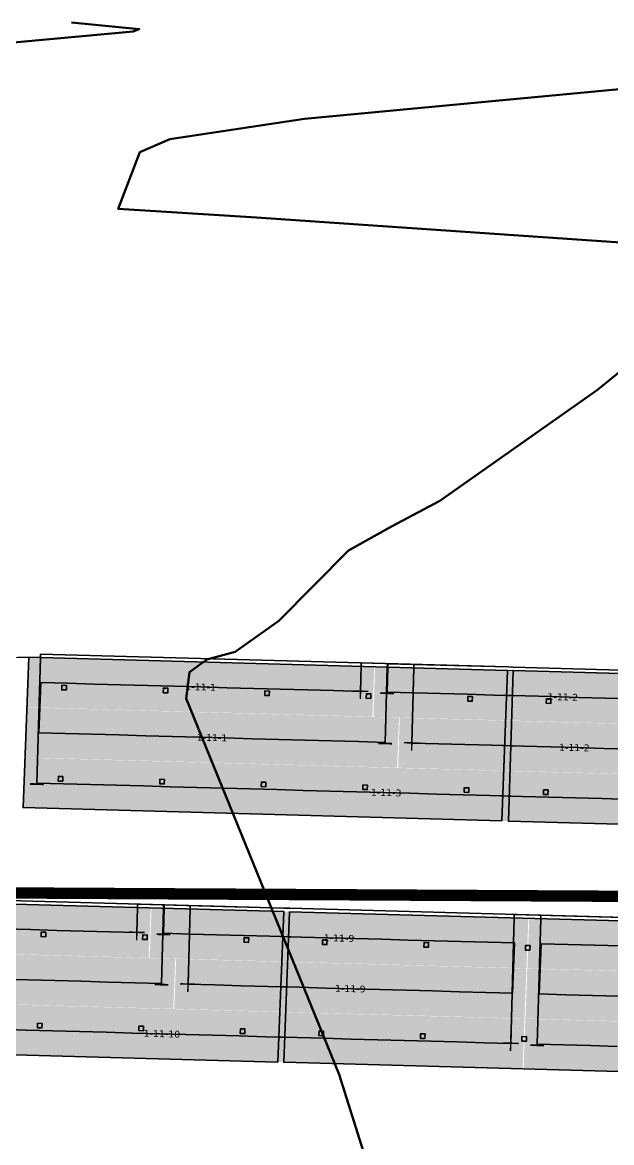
# Model space of a CAD drawing. Header units: metres. Extents: x 1477905 to 1478744, y 4202276 to 4202610.
# Drawn here: x 1478261.67 to 1478287.58, y 4202431.51 to 4202480.76 of the extents above; entities that cross this region are included whole.
import ezdxf

# ---------------------------------------------------------------- set-up
doc = ezdxf.new("R2010")
doc.units = ezdxf.units.M
doc.layers.add('Nouveau Terrain - CN - Courbes', color=22, linetype='Continuous', lineweight=0)
for name, color, linetype in [('PVcase AC Cables (Inverter - Transformer)', 181, 'Continuous'), ('PVcase DC Extensions', 170, 'Continuous'), ('PVcase Device Coloring', 7, 'Continuous'), ('PVcase Polarity Symbols', 7, 'Continuous'), ('PVcase Poles', 7, 'Continuous'), ('PVcase PV Area', 30, 'Continuous'), ('PVcase PV Modules (full frames)', 142, 'Continuous'), ('PVcase PV Modules (optimised)', 142, 'Continuous'), ('PVcase String Cables', 150, 'Continuous'), ('PVcase Stringing Numbers', 7, 'Continuous'), ('PVcase Strings', 92, 'Continuous'), ('PVcase Trenches', 7, 'Continuous')]:
    doc.layers.add(name, color=color, linetype=linetype)
doc.styles.get("Standard").update_dxf_attribs({"font": 'verdana.ttf'})
doc.styles.add('UBS-Style de texte', font='verdana.ttf')

# ---------------------------------------------------------------- blocks, each defined once
blk = doc.blocks.new('3P18@15DEG F FX ID1 PVBlock')
at = {"layer": 'PVcase PV Modules (optimised)', "color": 0}
blk.add_polyline3d([(0, 0, 1.773945735132677), (21.06698842950539, -0.5810537936249766, 1.773945735132684), (20.88445742833417, -7.198992669318528, 7.019385073192552e-15), (-0.1825310011712116, -6.617938875693552, 0)], close=True, dxfattribs=at)

msp = doc.modelspace()

# ---------------------------------------------------------------- hatches: boundary and pattern name
at = {"layer": 'PVcase Device Coloring', "true_color": 0x139700, "transparency": 33554582}
for points in [[(1478261.958176527, 4202452.848660701), (1478261.872378945, 4202450.649811289), (1478277.06276772, 4202450.230841437), (1478277.148565302, 4202452.429690849)], [(1478277.17907393, 4202452.428849381), (1478277.109263906, 4202450.229559015), (1478293.698834494, 4202449.771997987), (1478293.768644518, 4202451.971288354)], [(1478261.87200231, 4202450.640158746), (1478261.786204727, 4202448.441309335), (1478278.148081078, 4202447.990028395), (1478278.233878661, 4202450.188877807)], [(1478278.264387289, 4202450.18803634), (1478278.194577265, 4202447.988745973), (1478293.628718017, 4202447.56305314), (1478293.698528041, 4202449.762343507)], [(1478261.777387005, 4202448.431889607), (1478261.707576981, 4202446.23259924), (1478293.55860154, 4202445.354108294), (1478293.628411564, 4202447.55339866)], [(1478252.128298405, 4202442.244090012), (1478252.038119821, 4202440.045361434), (1478267.223263543, 4202439.626536246), (1478267.313442127, 4202441.825264825)], [(1478267.349518255, 4202441.8242698), (1478267.264598125, 4202439.625396188), (1478283.838937155, 4202439.168255264), (1478283.923857285, 4202441.367128875)], [(1478283.960290913, 4202441.36612399), (1478283.880071569, 4202439.167120724), (1478299.286260606, 4202438.742198832), (1478299.366479951, 4202440.941202099)], [(1478252.037723953, 4202440.035709422), (1478251.947545369, 4202437.836980844), (1478268.303772167, 4202437.385855726), (1478268.393950751, 4202439.584584304)], [(1478268.430026879, 4202439.583589279), (1478268.345106749, 4202437.384715668), (1478283.753644241, 4202436.959729002), (1478283.838564371, 4202439.158602613)], [(1478283.874998, 4202439.157597728), (1478283.794778655, 4202436.958594462), (1478300.377597714, 4202436.501219649), (1478300.457817058, 4202438.700222915)], [(1478251.944289364, 4202437.827407716), (1478251.859369233, 4202435.628534105), (1478283.668351327, 4202434.75120274), (1478283.753271458, 4202436.950076351)], [(1478283.789705086, 4202436.949071466), (1478283.709485742, 4202434.7500682), (1478315.531838013, 4202433.872368069), (1478315.612057358, 4202436.071371336)]]:
    msp.add_hatch(color=84, dxfattribs=at).paths.add_polyline_path(points, flags=0)

# ---------------------------------------------------------------- linework, layer by layer
at = {"layer": 'Nouveau Terrain - CN - Courbes', "linetype": 'Continuous', "lineweight": 35}
for points in [[(1478251.466110792, 4202471.849413483, 77), (1478241.926606547, 4202472.324399008, 77), (1478240.088055252, 4202477.129870023, 77), (1478240.023210407, 4202477.58392047, 77), (1478241.883834552, 4202478.060120884, 77), (1478255.204028588, 4202479.322125762, 77), (1478266.540082046, 4202480.35422727, 77), (1478266.81070497, 4202480.470271016, 77), (1478263.827227485, 4202480.760781024, 77)], [(1478293.105674015, 4202470.735650606, 76), (1478271.963730118, 4202472.184853485, 76), (1478265.886577845, 4202472.562251501, 76), (1478266.829105686, 4202475.052682426, 76), (1478268.158886635, 4202475.62171005, 76), (1478274.069013845, 4202476.51478443, 76), (1478303.193907211, 4202479.260981855, 76), (1478303.164367832, 4202479.263858192, 76)], [(1478274.491827149, 4202368.884375897, 76), (1478275.174099239, 4202379.075493807, 76), (1478276.688279555, 4202386.659329978, 76), (1478276.832508674, 4202389.248323165, 76), (1478276.459085362, 4202394.157948919, 76), (1478275.122142897, 4202403.409268691, 76), (1478275.052039215, 4202406.263557786, 76), (1478276.401680697, 4202412.448980823, 76), (1478277.765750037, 4202417.86942627, 76), (1478278.28003969, 4202422.873244626, 76), (1478277.634686874, 4202428.01740756, 76), (1478275.605451529, 4202434.502783332, 76), (1478269.576517055, 4202449.296965529, 76), (1478268.865108078, 4202451.034245629, 76), (1478269.018018451, 4202452.190284532, 76), (1478269.787463394, 4202452.745082115, 76), (1478271.023649116, 4202453.089732643, 76), (1478272.949766463, 4202454.442999778, 76), (1478276.007202889, 4202457.539804964, 76), (1478277.906136663, 4202458.589296035, 76), (1478280.02114222, 4202459.728481387, 76), (1478286.967971817, 4202464.60246154, 76), (1478290.660439321, 4202467.606276185, 76), (1478293.105711075, 4202470.735649579, 76)]]:
    msp.add_polyline3d(points, dxfattribs=at)
at = {"layer": 'PVcase AC Cables (Inverter - Transformer)'}
for points in [[(1478259.07753113, 4202442.594441453, 75.88437491271706), (1478261.995184638, 4202442.578373972, 75.73377009064721), (1478264.912838147, 4202442.562306492, 75.58316338137922), (1478267.830491655, 4202442.54623901, 75.43259155452601), (1478270.748145164, 4202442.530171529, 75.28201988477159), (1478273.665798672, 4202442.514104049, 75.2), (1478276.583452181, 4202442.498036567, 75.16959912859461), (1478279.501105689, 4202442.481969086, 75.07452629390141), (1478282.418759198, 4202442.465901606, 74.97945345920822), (1478285.336412706, 4202442.449834125, 74.88438062450744), (1478288.254066215, 4202442.433766644, 74.78930778980542)], [(1478259.106021497, 4202442.594284557, 75.88290398749791), (1478262.021084972, 4202442.578231339, 75.7324333912979), (1478264.936148447, 4202442.562178122, 75.58196001167852), (1478267.851211922, 4202442.546124904, 75.43152229682418), (1478270.766275397, 4202442.530071686, 75.28108437337364), (1478273.681338873, 4202442.514018469, 75.2), (1478276.596402348, 4202442.497965251, 75.16917714255139), (1478279.511465823, 4202442.481912034, 75.0741887050623), (1478282.426529298, 4202442.465858816, 74.97920026758078), (1478285.341592773, 4202442.449805598, 74.88421183008283), (1478288.256656248, 4202442.43375238, 74.78922339260131)], [(1478259.106021497, 4202442.594284557, 75.88290398749791), (1478262.021084972, 4202442.578231339, 75.7324333912979), (1478264.936148447, 4202442.562178122, 75.58196001167852), (1478267.851211922, 4202442.546124904, 75.43152229682418), (1478270.766275397, 4202442.530071686, 75.28108437337364), (1478273.681338873, 4202442.514018469, 75.2), (1478276.596402348, 4202442.497965251, 75.16917714255139), (1478279.511465823, 4202442.481912034, 75.0741887050623), (1478282.426529298, 4202442.465858816, 74.97920026758078), (1478285.341592773, 4202442.449805598, 74.88421183008283), (1478288.256656248, 4202442.43375238, 74.78922339260131)], [(1478259.106021497, 4202442.594284557, 75.88290398749791), (1478262.021084972, 4202442.578231339, 75.7324333912979), (1478264.936148447, 4202442.562178122, 75.58196001167852), (1478267.851211922, 4202442.546124904, 75.43152229682418), (1478270.766275397, 4202442.530071686, 75.28108437337364), (1478273.681338873, 4202442.514018469, 75.2), (1478276.596402348, 4202442.497965251, 75.16917714255139), (1478279.511465823, 4202442.481912034, 75.0741887050623), (1478282.426529298, 4202442.465858816, 74.97920026758078), (1478285.341592773, 4202442.449805598, 74.88421183008283), (1478288.256656248, 4202442.43375238, 74.78922339260131)], [(1478260.014242098, 4202442.589282997, 75.83601359173981), (1478262.846740064, 4202442.573684467, 75.6898218700612), (1478265.67923803, 4202442.558085937, 75.54360578309102), (1478268.511735996, 4202442.542487406, 75.3974363249706), (1478271.344233962, 4202442.526888875, 75.25126198695428), (1478274.176731928, 4202442.511290345, 75.2), (1478277.009229894, 4202442.495691815, 75.15572500200848), (1478279.84172786, 4202442.480093285, 75.06342699262267), (1478282.674225826, 4202442.464494754, 74.97112898324443), (1478285.506723792, 4202442.448896224, 74.87883097386744), (1478288.339221757, 4202442.433297694, 74.78653296449804)]]:
    msp.add_polyline3d(points, dxfattribs=at)
at = {"layer": 'PVcase DC Extensions'}
for points in [[(1478282.396835461, 4202451.18432911, 78.07540170175895), (1478282.963104392, 4202451.168710708, 78.05122395043715), (1478283.221003364, 4202451.161597533, 78.05790512191817), (1478283.787719602, 4202451.145966793, 78.04910822211868)], [(1478283.717603125, 4202448.937021947, 77.45700152279109), (1478283.150886887, 4202448.952652686, 77.46579842246584), (1478282.876930174, 4202448.960208753, 77.45958459902938), (1478282.310661244, 4202448.975827156, 77.48376235022549)], [(1478282.224487026, 4202446.767325201, 76.89212299869203), (1478282.790755956, 4202446.751706799, 76.86794524762134), (1478283.08077041, 4202446.743707839, 76.87369172301351), (1478283.647486648, 4202446.7280771, 76.86489482321764)], [(1478272.55769481, 4202440.580013894, 78.63367207985085), (1478273.123768214, 4202440.564400881, 78.60527957897575), (1478273.376302343, 4202440.557435676, 78.59223555249936), (1478273.942606659, 4202440.541816298, 78.56890195548043)], [(1478273.857313745, 4202438.333290036, 77.97722563352873), (1478273.29100943, 4202438.348909416, 78.0005592311677), (1478273.033193763, 4202438.356020293, 78.0138445141871), (1478272.467120358, 4202438.371633303, 78.04223701427776)], [(1478272.376545906, 4202436.163252712, 77.45080194849514), (1478272.942619311, 4202436.1476397, 77.42240944790237), (1478273.205716516, 4202436.140383151, 77.40888290834744), (1478273.772020832, 4202436.124763774, 77.38554931136886)]]:
    msp.add_polyline3d(points, dxfattribs=at)
at = {"layer": 'PVcase Poles'}
for points in [[(1478263.402860614, 4202451.412283628, 75.27091370404378), (1478263.408374767, 4202451.6122076, 75.27091370404378), (1478263.408374767, 4202451.6122076, 78.86033568838589), (1478263.402860614, 4202451.412283628, 78.80669706192799), (1478263.402860614, 4202451.412283628, 75.27091370404378), (1478263.602784585, 4202451.406769476, 75.27091370404378), (1478263.602784585, 4202451.406769476, 78.79816099045996), (1478263.402860614, 4202451.412283628, 78.80669706192799), (1478263.602784585, 4202451.406769476, 78.79816099045996), (1478263.608298738, 4202451.606693448, 78.85179961691786), (1478263.608298738, 4202451.606693448, 75.27091370404378), (1478263.602784585, 4202451.406769476, 75.27091370404378), (1478263.608298738, 4202451.606693448, 75.27091370404378), (1478263.408374767, 4202451.6122076, 75.27091370404378), (1478263.608298738, 4202451.606693448, 75.27091370404378), (1478263.608298738, 4202451.606693448, 78.85179961691786), (1478263.408374767, 4202451.6122076, 78.86033568838589)], [(1478267.866098447, 4202451.289181967, 75.05932768073717), (1478267.871612599, 4202451.489105939, 75.05932768073717), (1478267.871612599, 4202451.489105939, 78.66977066088786), (1478267.866098447, 4202451.289181967, 78.61613203442997), (1478267.866098447, 4202451.289181967, 75.05932768073717), (1478268.066022418, 4202451.283667815, 75.05932768073717), (1478268.066022418, 4202451.283667815, 78.60759596296194), (1478267.866098447, 4202451.289181967, 78.61613203442997), (1478268.066022418, 4202451.283667815, 78.60759596296194), (1478268.07153657, 4202451.483591787, 78.66123458941983), (1478268.07153657, 4202451.483591787, 75.05932768073717), (1478268.066022418, 4202451.283667815, 75.05932768073717), (1478268.07153657, 4202451.483591787, 75.05932768073717), (1478267.871612599, 4202451.489105939, 75.05932768073717), (1478268.07153657, 4202451.483591787, 75.05932768073717), (1478268.07153657, 4202451.483591787, 78.66123458941983), (1478267.871612599, 4202451.489105939, 78.66977066088786)], [(1478272.32933628, 4202451.166080305, 74.85342212051793), (1478272.334850432, 4202451.366004277, 74.85342212051793), (1478272.334850432, 4202451.366004277, 78.47920563313085), (1478272.32933628, 4202451.166080305, 78.42556700667295), (1478272.32933628, 4202451.166080305, 74.85342212051793), (1478272.529260251, 4202451.160566153, 74.85342212051793), (1478272.529260251, 4202451.160566153, 78.41703093520493), (1478272.32933628, 4202451.166080305, 78.42556700667295), (1478272.529260251, 4202451.160566153, 78.41703093520493), (1478272.534774403, 4202451.360490125, 78.47066956166283), (1478272.534774403, 4202451.360490125, 74.85342212051793), (1478272.529260251, 4202451.160566153, 74.85342212051793), (1478272.534774403, 4202451.360490125, 74.85342212051793), (1478272.334850432, 4202451.366004277, 74.85342212051793), (1478272.534774403, 4202451.360490125, 74.85342212051793), (1478272.534774403, 4202451.360490125, 78.47066956166283), (1478272.334850432, 4202451.366004277, 78.47920563313085)], [(1478276.792574113, 4202451.042978644, 74.73991137879676), (1478276.798088265, 4202451.242902616, 74.73991137879676), (1478276.798088265, 4202451.242902616, 78.28864060562461), (1478276.792574113, 4202451.042978644, 78.23500197916671), (1478276.792574113, 4202451.042978644, 74.73991137879676), (1478276.992498083, 4202451.037464492, 74.73991137879676), (1478276.992498083, 4202451.037464492, 78.2264659076987), (1478276.792574113, 4202451.042978644, 78.23500197916671), (1478276.992498083, 4202451.037464492, 78.2264659076987), (1478276.998012236, 4202451.237388464, 78.28010453415659), (1478276.998012236, 4202451.237388464, 74.73991137879676), (1478276.992498083, 4202451.037464492, 74.73991137879676), (1478276.998012236, 4202451.237388464, 74.73991137879676), (1478276.798088265, 4202451.242902616, 74.73991137879676), (1478276.998012236, 4202451.237388464, 74.73991137879676), (1478276.998012236, 4202451.237388464, 78.28010453415659), (1478276.798088265, 4202451.242902616, 78.28864060562461)], [(1478281.255811945, 4202450.919876982, 74.6734956841577), (1478281.261326097, 4202451.119800954, 74.6734956841577), (1478281.261326097, 4202451.119800954, 78.0980755778758), (1478281.255811945, 4202450.919876982, 78.04443695141791), (1478281.255811945, 4202450.919876982, 74.6734956841577), (1478281.455735916, 4202450.91436283, 74.6734956841577), (1478281.455735916, 4202450.91436283, 78.03590087994989), (1478281.255811945, 4202450.919876982, 78.04443695141791), (1478281.455735916, 4202450.91436283, 78.03590087994989), (1478281.461250068, 4202451.114286802, 78.08953950640779), (1478281.461250068, 4202451.114286802, 74.6734956841577), (1478281.455735916, 4202450.91436283, 74.6734956841577), (1478281.461250068, 4202451.114286802, 74.6734956841577), (1478281.261326097, 4202451.119800954, 74.6734956841577), (1478281.461250068, 4202451.114286802, 74.6734956841577), (1478281.461250068, 4202451.114286802, 78.08953950640779), (1478281.261326097, 4202451.119800954, 78.0980755778758)], [(1478284.711271209, 4202450.82457111, 74.69459252244862), (1478284.716785361, 4202451.024495082, 74.69459252244862), (1478284.716785361, 4202451.024495082, 78.00897028575393), (1478284.711271209, 4202450.82457111, 77.9553739961001), (1478284.711271209, 4202450.82457111, 74.69459252244862), (1478284.91119518, 4202450.819056958, 74.69459252244862), (1478284.91119518, 4202450.819056958, 77.95227065965952), (1478284.711271209, 4202450.82457111, 77.9553739961001), (1478284.91119518, 4202450.819056958, 77.95227065965952), (1478284.916709332, 4202451.01898093, 78.00586694931334), (1478284.916709332, 4202451.01898093, 74.69459252244862), (1478284.91119518, 4202450.819056958, 74.69459252244862), (1478284.916709332, 4202451.01898093, 74.69459252244862), (1478284.716785361, 4202451.024495082, 74.69459252244862), (1478284.916709332, 4202451.01898093, 74.69459252244862), (1478284.916709332, 4202451.01898093, 78.00586694931334), (1478284.716785361, 4202451.024495082, 78.00897028575393)], [(1478263.246462968, 4202447.404071925, 75.3599876214343), (1478263.25197712, 4202447.603995897, 75.3599876214343), (1478263.25197712, 4202447.603995897, 77.78656902604213), (1478263.246462968, 4202447.404071925, 77.73293039958423), (1478263.246462968, 4202447.404071925, 75.3599876214343), (1478263.446386939, 4202447.398557773, 75.3599876214343), (1478263.446386939, 4202447.398557773, 77.7243943281162), (1478263.246462968, 4202447.404071925, 77.73293039958423), (1478263.446386939, 4202447.398557773, 77.7243943281162), (1478263.451901091, 4202447.598481745, 77.7780329545741), (1478263.451901091, 4202447.598481745, 75.3599876214343), (1478263.446386939, 4202447.398557773, 75.3599876214343), (1478263.451901091, 4202447.598481745, 75.3599876214343), (1478263.25197712, 4202447.603995897, 75.3599876214343), (1478263.451901091, 4202447.598481745, 75.3599876214343), (1478263.451901091, 4202447.598481745, 77.7780329545741), (1478263.25197712, 4202447.603995897, 77.78656902604213)], [(1478267.7097008, 4202447.280970264, 75.13170775490784), (1478267.715214953, 4202447.480894236, 75.13170775490784), (1478267.715214953, 4202447.480894236, 77.5960039985441), (1478267.7097008, 4202447.280970264, 77.54236537208621), (1478267.7097008, 4202447.280970264, 75.13170775490784), (1478267.909624771, 4202447.275456112, 75.13170775490784), (1478267.909624771, 4202447.275456112, 77.53382930061818), (1478267.7097008, 4202447.280970264, 77.54236537208621), (1478267.909624771, 4202447.275456112, 77.53382930061818), (1478267.915138924, 4202447.475380084, 77.58746792707608), (1478267.915138924, 4202447.475380084, 75.13170775490784), (1478267.909624771, 4202447.275456112, 75.13170775490784), (1478267.915138924, 4202447.475380084, 75.13170775490784), (1478267.715214953, 4202447.480894236, 75.13170775490784), (1478267.915138924, 4202447.475380084, 75.13170775490784), (1478267.915138924, 4202447.475380084, 77.58746792707608), (1478267.715214953, 4202447.480894236, 77.5960039985441)], [(1478272.172938633, 4202447.157868602, 74.91664395282245), (1478272.178452785, 4202447.357792574, 74.91664395282245), (1478272.178452785, 4202447.357792574, 77.4054389707953), (1478272.172938633, 4202447.157868602, 77.3518003443374), (1478272.172938633, 4202447.157868602, 74.91664395282245), (1478272.372862604, 4202447.15235445, 74.91664395282245), (1478272.372862604, 4202447.15235445, 77.34326427286939), (1478272.172938633, 4202447.157868602, 77.3518003443374), (1478272.372862604, 4202447.15235445, 77.34326427286939), (1478272.378376756, 4202447.352278422, 77.39690289932729), (1478272.378376756, 4202447.352278422, 74.91664395282245), (1478272.372862604, 4202447.15235445, 74.91664395282245), (1478272.378376756, 4202447.352278422, 74.91664395282245), (1478272.178452785, 4202447.357792574, 74.91664395282245), (1478272.378376756, 4202447.352278422, 74.91664395282245), (1478272.378376756, 4202447.352278422, 77.39690289932729), (1478272.178452785, 4202447.357792574, 77.4054389707953)], [(1478276.636176466, 4202447.034766942, 74.66834484451806), (1478276.641690618, 4202447.234690914, 74.66834484451806), (1478276.641690618, 4202447.234690914, 77.21487394353984), (1478276.636176466, 4202447.034766942, 77.16123531708195), (1478276.636176466, 4202447.034766942, 74.66834484451806), (1478276.836100437, 4202447.02925279, 74.66834484451806), (1478276.836100437, 4202447.02925279, 77.15269924561392), (1478276.636176466, 4202447.034766942, 77.16123531708195), (1478276.836100437, 4202447.02925279, 77.15269924561392), (1478276.841614589, 4202447.229176762, 77.20633787207183), (1478276.841614589, 4202447.229176762, 74.66834484451806), (1478276.836100437, 4202447.02925279, 74.66834484451806), (1478276.841614589, 4202447.229176762, 74.66834484451806), (1478276.641690618, 4202447.234690914, 74.66834484451806), (1478276.841614589, 4202447.229176762, 74.66834484451806), (1478276.841614589, 4202447.229176762, 77.20633787207183), (1478276.641690618, 4202447.234690914, 77.21487394353984)], [(1478281.099414299, 4202446.91166528, 74.57584768737397), (1478281.104928451, 4202447.111589252, 74.57584768737397), (1478281.104928451, 4202447.111589252, 77.02430891577461), (1478281.099414299, 4202446.91166528, 76.97067028931671), (1478281.099414299, 4202446.91166528, 74.57584768737397), (1478281.29933827, 4202446.906151128, 74.57584768737397), (1478281.29933827, 4202446.906151128, 76.9621342178487), (1478281.099414299, 4202446.91166528, 76.97067028931671), (1478281.29933827, 4202446.906151128, 76.9621342178487), (1478281.304852422, 4202447.1060751, 77.0157728443066), (1478281.304852422, 4202447.1060751, 74.57584768737397), (1478281.29933827, 4202446.906151128, 74.57584768737397), (1478281.304852422, 4202447.1060751, 74.57584768737397), (1478281.104928451, 4202447.111589252, 74.57584768737397), (1478281.304852422, 4202447.1060751, 74.57584768737397), (1478281.304852422, 4202447.1060751, 77.0157728443066), (1478281.104928451, 4202447.111589252, 77.02430891577461)], [(1478284.584016767, 4202446.815555602, 74.59514375401486), (1478284.58953092, 4202447.015479574, 74.59514375401486), (1478284.58953092, 4202447.015479574, 76.93435543335983), (1478284.584016767, 4202446.815555602, 76.880759143706), (1478284.584016767, 4202446.815555602, 74.59514375401486), (1478284.783940738, 4202446.81004145, 74.59514375401486), (1478284.783940738, 4202446.81004145, 76.87765580726541), (1478284.584016767, 4202446.815555602, 76.880759143706), (1478284.783940738, 4202446.81004145, 76.87765580726541), (1478284.78945489, 4202447.009965422, 76.93125209691924), (1478284.78945489, 4202447.009965422, 74.59514375401486), (1478284.783940738, 4202446.81004145, 74.59514375401486), (1478284.78945489, 4202447.009965422, 74.59514375401486), (1478284.58953092, 4202447.015479574, 74.59514375401486), (1478284.78945489, 4202447.009965422, 74.59514375401486), (1478284.78945489, 4202447.009965422, 76.93125209691924), (1478284.58953092, 4202447.015479574, 76.93435543335983)], [(1478262.493243844, 4202440.561681014, 75.54310410454684), (1478262.498757996, 4202440.761604986, 75.54310410454684), (1478262.498757996, 4202440.761604986, 79.11236031548893), (1478262.493243844, 4202440.561681014, 79.05870316188054), (1478262.493243844, 4202440.561681014, 75.54310410454684), (1478262.693167815, 4202440.556166862, 75.54310410454684), (1478262.693167815, 4202440.556166862, 79.04867559067935), (1478262.493243844, 4202440.561681014, 79.05870316188054), (1478262.693167815, 4202440.556166862, 79.04867559067935), (1478262.698681967, 4202440.756090834, 79.10233274428772), (1478262.698681967, 4202440.756090834, 75.54310410454684), (1478262.693167815, 4202440.556166862, 75.54310410454684), (1478262.698681967, 4202440.756090834, 75.54310410454684), (1478262.498757996, 4202440.761604986, 75.54310410454684), (1478262.698681967, 4202440.756090834, 75.54310410454684), (1478262.698681967, 4202440.756090834, 79.10233274428772), (1478262.498757996, 4202440.761604986, 79.11236031548893)], [(1478266.954940576, 4202440.438621859, 75.31490664870631), (1478266.960454728, 4202440.638545831, 75.31490664870631), (1478266.960454728, 4202440.638545831, 78.88857533687448), (1478266.954940576, 4202440.438621859, 78.8349181832661), (1478266.954940576, 4202440.438621859, 75.31490664870631), (1478267.154864546, 4202440.433107707, 75.31490664870631), (1478267.154864546, 4202440.433107707, 78.8248906120649), (1478266.954940576, 4202440.438621859, 78.8349181832661), (1478267.154864546, 4202440.433107707, 78.8248906120649), (1478267.160378699, 4202440.633031678, 78.87854776567329), (1478267.160378699, 4202440.633031678, 75.31490664870631), (1478267.154864546, 4202440.433107707, 75.31490664870631), (1478267.160378699, 4202440.633031678, 75.31490664870631), (1478266.960454728, 4202440.638545831, 75.31490664870631), (1478267.160378699, 4202440.633031678, 75.31490664870631), (1478267.160378699, 4202440.633031678, 78.87854776567329), (1478266.960454728, 4202440.638545831, 78.88857533687448)], [(1478271.416637308, 4202440.315562703, 75.08675263134074), (1478271.42215146, 4202440.515486674, 75.08675263134074), (1478271.42215146, 4202440.515486674, 78.66479035799904), (1478271.416637308, 4202440.315562703, 78.61113320439067), (1478271.416637308, 4202440.315562703, 75.08675263134074), (1478271.616561278, 4202440.31004855, 75.08675263134074), (1478271.616561278, 4202440.31004855, 78.60110563318946), (1478271.416637308, 4202440.315562703, 78.61113320439067), (1478271.616561278, 4202440.31004855, 78.60110563318946), (1478271.622075431, 4202440.509972522, 78.65476278679785), (1478271.622075431, 4202440.509972522, 75.08675263134074), (1478271.616561278, 4202440.31004855, 75.08675263134074), (1478271.622075431, 4202440.509972522, 75.08675263134074), (1478271.42215146, 4202440.515486674, 75.08675263134074), (1478271.622075431, 4202440.509972522, 75.08675263134074), (1478271.622075431, 4202440.509972522, 78.65476278679785), (1478271.42215146, 4202440.515486674, 78.66479035799904)], [(1478274.864063158, 4202440.220478401, 74.90823960197704), (1478274.86957731, 4202440.420402372, 74.90823960197704), (1478274.86957731, 4202440.420402372, 78.50490477159013), (1478274.864063158, 4202440.220478401, 78.45126949671946), (1478274.864063158, 4202440.220478401, 74.90823960197704), (1478275.063987129, 4202440.214964248, 74.90823960197704), (1478275.063987129, 4202440.214964248, 78.44303197265208), (1478274.864063158, 4202440.220478401, 78.45126949671946), (1478275.063987129, 4202440.214964248, 78.44303197265208), (1478275.069501281, 4202440.41488822, 78.49666724752275), (1478275.069501281, 4202440.41488822, 74.90823960197704), (1478275.063987129, 4202440.214964248, 74.90823960197704), (1478275.069501281, 4202440.41488822, 74.90823960197704), (1478274.86957731, 4202440.420402372, 74.90823960197704), (1478275.069501281, 4202440.41488822, 74.90823960197704), (1478275.069501281, 4202440.41488822, 78.49666724752275), (1478274.86957731, 4202440.420402372, 78.50490477159013)], [(1478279.327579891, 4202440.097369048, 74.68433584052879), (1478279.333094044, 4202440.297293019, 74.68433584052879), (1478279.333094044, 4202440.297293019, 78.32099322656556), (1478279.327579891, 4202440.097369048, 78.26735795169489), (1478279.327579891, 4202440.097369048, 74.68433584052879), (1478279.527503862, 4202440.091854895, 74.68433584052879), (1478279.527503862, 4202440.091854895, 78.25912042762751), (1478279.327579891, 4202440.097369048, 78.26735795169489), (1478279.527503862, 4202440.091854895, 78.25912042762751), (1478279.533018014, 4202440.291778867, 78.31275570249818), (1478279.533018014, 4202440.291778867, 74.68433584052879), (1478279.527503862, 4202440.091854895, 74.68433584052879), (1478279.533018014, 4202440.291778867, 74.68433584052879), (1478279.333094044, 4202440.297293019, 74.68433584052879), (1478279.533018014, 4202440.291778867, 74.68433584052879), (1478279.533018014, 4202440.291778867, 78.31275570249818), (1478279.333094044, 4202440.297293019, 78.32099322656556)], [(1478283.791096625, 4202439.974259693, 74.45804622868319), (1478283.796610777, 4202440.174183665, 74.45804622868319), (1478283.796610777, 4202440.174183665, 78.13708168103169), (1478283.791096625, 4202439.974259693, 78.08344640616102), (1478283.791096625, 4202439.974259693, 74.45804622868319), (1478283.991020596, 4202439.968745541, 74.45804622868319), (1478283.991020596, 4202439.968745541, 78.07520888209363), (1478283.791096625, 4202439.974259693, 78.08344640616102), (1478283.991020596, 4202439.968745541, 78.07520888209363), (1478283.996534748, 4202440.168669512, 78.12884415696429), (1478283.996534748, 4202440.168669512, 74.45804622868319), (1478283.991020596, 4202439.968745541, 74.45804622868319), (1478283.996534748, 4202440.168669512, 74.45804622868319), (1478283.796610777, 4202440.174183665, 74.45804622868319), (1478283.996534748, 4202440.168669512, 74.45804622868319), (1478283.996534748, 4202440.168669512, 78.12884415696429), (1478283.796610777, 4202440.174183665, 78.13708168103169)], [(1478262.32886021, 4202436.553689576, 75.63596215976241), (1478262.334374362, 4202436.753613547, 75.63596215976241), (1478262.334374362, 4202436.753613547, 78.03896441171405), (1478262.32886021, 4202436.553689576, 77.98530725810568), (1478262.32886021, 4202436.553689576, 75.63596215976241), (1478262.528784181, 4202436.548175423, 75.63596215976241), (1478262.528784181, 4202436.548175423, 77.97527968690447), (1478262.32886021, 4202436.553689576, 77.98530725810568), (1478262.528784181, 4202436.548175423, 77.97527968690447), (1478262.534298333, 4202436.748099395, 78.02893684051286), (1478262.534298333, 4202436.748099395, 75.63596215976241), (1478262.528784181, 4202436.548175423, 75.63596215976241), (1478262.534298333, 4202436.748099395, 75.63596215976241), (1478262.334374362, 4202436.753613547, 75.63596215976241), (1478262.534298333, 4202436.748099395, 75.63596215976241), (1478262.534298333, 4202436.748099395, 78.02893684051286), (1478262.334374362, 4202436.753613547, 78.03896441171405)], [(1478266.790556942, 4202436.43063042, 75.40769340600431), (1478266.796071094, 4202436.630554392, 75.40769340600431), (1478266.796071094, 4202436.630554392, 77.81517943309962), (1478266.790556942, 4202436.43063042, 77.76152227949123), (1478266.790556942, 4202436.43063042, 75.40769340600431), (1478266.990480912, 4202436.425116268, 75.40769340600431), (1478266.990480912, 4202436.425116268, 77.75149470829004), (1478266.790556942, 4202436.43063042, 77.76152227949123), (1478266.990480912, 4202436.425116268, 77.75149470829004), (1478266.995995065, 4202436.62504024, 77.80515186189841), (1478266.995995065, 4202436.62504024, 75.40769340600431), (1478266.990480912, 4202436.425116268, 75.40769340600431), (1478266.995995065, 4202436.62504024, 75.40769340600431), (1478266.796071094, 4202436.630554392, 75.40769340600431), (1478266.995995065, 4202436.62504024, 75.40769340600431), (1478266.995995065, 4202436.62504024, 77.80515186189841), (1478266.796071094, 4202436.630554392, 77.81517943309962)], [(1478271.252253674, 4202436.307571264, 75.17925123655479), (1478271.257767826, 4202436.507495236, 75.17925123655479), (1478271.257767826, 4202436.507495236, 77.59139445422417), (1478271.252253674, 4202436.307571264, 77.53773730061579), (1478271.252253674, 4202436.307571264, 75.17925123655479), (1478271.452177644, 4202436.302057112, 75.17925123655479), (1478271.452177644, 4202436.302057112, 77.5277097294146), (1478271.252253674, 4202436.307571264, 77.53773730061579), (1478271.452177644, 4202436.302057112, 77.5277097294146), (1478271.457691797, 4202436.501981083, 77.58136688302298), (1478271.457691797, 4202436.501981083, 75.17925123655479), (1478271.452177644, 4202436.302057112, 75.17925123655479), (1478271.457691797, 4202436.501981083, 75.17925123655479), (1478271.257767826, 4202436.507495236, 75.17925123655479), (1478271.457691797, 4202436.501981083, 75.17925123655479), (1478271.457691797, 4202436.501981083, 77.58136688302298), (1478271.257767826, 4202436.507495236, 77.59139445422417)], [(1478274.709264991, 4202436.212222583, 75.00295140342968), (1478274.714779143, 4202436.412146554, 75.00295140342968), (1478274.714779143, 4202436.412146554, 77.43107101147082), (1478274.709264991, 4202436.212222583, 77.37743573660015), (1478274.709264991, 4202436.212222583, 75.00295140342968), (1478274.909188961, 4202436.20670843, 75.00295140342968), (1478274.909188961, 4202436.20670843, 77.36919821253277), (1478274.709264991, 4202436.212222583, 77.37743573660015), (1478274.909188961, 4202436.20670843, 77.36919821253277), (1478274.914703114, 4202436.406632402, 77.42283348740344), (1478274.914703114, 4202436.406632402, 75.00295140342968), (1478274.909188961, 4202436.20670843, 75.00295140342968), (1478274.914703114, 4202436.406632402, 75.00295140342968), (1478274.714779143, 4202436.412146554, 75.00295140342968), (1478274.914703114, 4202436.406632402, 75.00295140342968), (1478274.914703114, 4202436.406632402, 77.42283348740344), (1478274.714779143, 4202436.412146554, 77.43107101147082)], [(1478279.172781724, 4202436.08911323, 74.77196611170672), (1478279.178295876, 4202436.289037202, 74.77196611170672), (1478279.178295876, 4202436.289037202, 77.24715946644625), (1478279.172781724, 4202436.08911323, 77.19352419157558), (1478279.172781724, 4202436.08911323, 74.77196611170672), (1478279.372705695, 4202436.083599078, 74.77196611170672), (1478279.372705695, 4202436.083599078, 77.1852866675082), (1478279.172781724, 4202436.08911323, 77.19352419157558), (1478279.372705695, 4202436.083599078, 77.1852866675082), (1478279.378219847, 4202436.283523049, 77.23892194237887), (1478279.378219847, 4202436.283523049, 74.77196611170672), (1478279.372705695, 4202436.083599078, 74.77196611170672), (1478279.378219847, 4202436.283523049, 74.77196611170672), (1478279.178295876, 4202436.289037202, 74.77196611170672), (1478279.378219847, 4202436.283523049, 74.77196611170672), (1478279.378219847, 4202436.283523049, 77.23892194237887), (1478279.178295876, 4202436.289037202, 77.24715946644625)], [(1478283.636298458, 4202435.966003875, 74.53381051280309), (1478283.64181261, 4202436.165927847, 74.53381051280309), (1478283.64181261, 4202436.165927847, 77.06324792091237), (1478283.636298458, 4202435.966003875, 77.0096126460417), (1478283.636298458, 4202435.966003875, 74.53381051280309), (1478283.836222428, 4202435.960489723, 74.53381051280309), (1478283.836222428, 4202435.960489723, 77.00137512197432), (1478283.636298458, 4202435.966003875, 77.0096126460417), (1478283.836222428, 4202435.960489723, 77.00137512197432), (1478283.841736581, 4202436.160413695, 77.05501039684498), (1478283.841736581, 4202436.160413695, 74.53381051280309), (1478283.836222428, 4202435.960489723, 74.53381051280309), (1478283.841736581, 4202436.160413695, 74.53381051280309), (1478283.64181261, 4202436.165927847, 74.53381051280309), (1478283.841736581, 4202436.160413695, 74.53381051280309), (1478283.841736581, 4202436.160413695, 77.05501039684498), (1478283.64181261, 4202436.165927847, 77.06324792091237)]]:
    msp.add_polyline3d(points, dxfattribs=at)
at = {"layer": 'PVcase PV Area', "color": 92, "lineweight": 0, "ltscale": 0.3}
msp.add_lwpolyline([(1478335.361902576, 4202370.220446859), (1478328.161506558, 4202368.779414594), (1478311.35377171, 4202362.969590221), (1478289.389377849, 4202355.733501516), (1478213.36633983, 4202335.848431768), (1478195.717547114, 4202331.712109083), (1478198.755279367, 4202441.849708444, 0.09648238781061982), (1478204.987450577, 4202440.794595701), (1478240.661240257, 4202440.595789407, 0.1939480512091919), (1478252.261224224, 4202447.160963167, -0.1444995889692197), (1478259.391916649, 4202452.430445281, -0.0938173287170343), (1478261.961655337, 4202452.851254969), (1478337.583435849, 4202450.765512023)], format="xyb", close=True, dxfattribs=at)
at = {"layer": 'PVcase String Cables'}
for points in [[(1478336.385021538, 4202440.070241634, 76.41331872422332), (1478337.094425844, 4202440.050675379, 76.38235166625925), (1478337.094425844, 4202440.050675379, 73.37244476115504), (1478338.387342067, 4202440.015015139, 73.36182404815825), (1478338.414912828, 4202441.014634993, 73.44511588820319), (1478338.482954412, 4202443.481586002, 73.65067091802185), (1478338.550995995, 4202445.948537011, 73.85482262152374), (1478338.619037578, 4202448.415488021, 74.06065620586664), (1478338.687079161, 4202450.882439029, 74.25611479036856), (1478336.415861145, 4202450.945082052, 74.26417223847385), (1478336.415861145, 4202450.945082052, 77.29410343674331), (1478325.903210261, 4202451.235034058, 77.46269530577943), (1478325.653699442, 4202451.241915877, 77.47706160134017), (1478304.593743847, 4202451.822775686, 78.02157720867329), (1478304.325120096, 4202451.830184665, 78.0256898173636), (1478283.260667331, 4202452.411168511, 78.35266453209829), (1478283.011852011, 4202452.418031148, 78.34575070790083), (1478262.465531784, 4202452.984724253, 79.22300848085123), (1478262.46139617, 4202452.834781276, 79.2229353324935), (1478262.309198231, 4202447.316613683, 77.74243788247179)], [(1478336.385021538, 4202440.070241634, 76.41331872422332), (1478337.094425844, 4202440.050675379, 76.38235166625925), (1478337.094425844, 4202440.050675379, 73.37244476115504), (1478338.387342067, 4202440.015015139, 73.36182404815825), (1478338.414912828, 4202441.014634993, 73.44511588820319), (1478338.482954412, 4202443.481586002, 73.65067091802042), (1478338.550995995, 4202445.948537011, 73.85482262152374), (1478338.619037578, 4202448.41548802, 74.06065620578738), (1478338.687079161, 4202450.882439028, 74.2561147903046), (1478336.415861145, 4202450.945082051, 74.26417223841372), (1478336.415861145, 4202450.945082051, 77.29410343674283), (1478325.903210261, 4202451.235034058, 77.46269530577943), (1478325.653699442, 4202451.241915877, 77.47706160134017), (1478304.593743847, 4202451.822775686, 78.02157720867329), (1478304.325120096, 4202451.830184665, 78.0256898173636), (1478283.260667331, 4202452.411168512, 78.35266453209874), (1478283.011852011, 4202452.418031148, 78.34575070790083), (1478276.573866257, 4202452.595598815, 78.62063073421304), (1478276.569730643, 4202452.44565583, 78.6205575858428), (1478276.539397581, 4202451.345884546, 78.32549431438481)], [(1478336.385021538, 4202440.070241634, 76.41331872422332), (1478337.094425844, 4202440.050675379, 76.38235166625925), (1478337.094425844, 4202440.050675379, 73.37244476115504), (1478338.387342067, 4202440.015015139, 73.36182404815825), (1478338.414912828, 4202441.014634993, 73.44511588820319), (1478338.482954412, 4202443.481586002, 73.65067091802042), (1478338.550995995, 4202445.948537011, 73.85482262152374), (1478338.619037578, 4202448.415488019, 74.06065620570813), (1478338.687079161, 4202450.882439028, 74.25611479024134), (1478336.415861145, 4202450.94508205, 74.26417223835358), (1478336.415861145, 4202450.94508205, 77.29410343674236), (1478325.903210261, 4202451.235034057, 77.46269530577895), (1478325.653699442, 4202451.241915876, 77.47706160133936), (1478304.593743847, 4202451.822775686, 78.02157720867329), (1478304.325120096, 4202451.830184664, 78.02568981736314), (1478283.260667331, 4202452.411168512, 78.35266453209874), (1478283.011852011, 4202452.418031149, 78.34575070790238), (1478277.720112054, 4202452.563983928, 78.57168994951029), (1478277.715976439, 4202452.414040943, 78.57161680114844), (1478277.624710939, 4202449.105071504, 77.68383644027809)], [(1478336.385021538, 4202440.070241634, 76.41331872422332), (1478337.094425844, 4202440.050675379, 76.38235166625925), (1478337.094425844, 4202440.050675379, 73.37244476115504), (1478338.387342067, 4202440.015015139, 73.36182404815825), (1478338.414912828, 4202441.014634993, 73.44511588820319), (1478338.482954412, 4202443.481586002, 73.65067091802185), (1478338.550995995, 4202445.948537011, 73.85482262152374), (1478338.619037578, 4202448.415488019, 74.06065620570813), (1478338.687079161, 4202450.882439028, 74.25611479024208), (1478336.415861145, 4202450.94508205, 74.26417223835358), (1478336.415861145, 4202450.94508205, 77.29410343674236), (1478325.903210261, 4202451.235034057, 77.46269530577895), (1478325.653699442, 4202451.241915876, 77.47706160133936), (1478304.593743847, 4202451.822775686, 78.02157720867329), (1478304.325120096, 4202451.830184664, 78.02568981736314), (1478283.260667331, 4202452.411168512, 78.35266453209874), (1478283.011852011, 4202452.418031148, 78.34575070790083), (1478277.745353833, 4202452.563287728, 78.57061221164074), (1478277.741218219, 4202452.413344743, 78.57053906326895), (1478277.710885157, 4202451.313573458, 78.27547579181098)], [(1478336.385021538, 4202440.070241634, 76.41331872422332), (1478337.094425844, 4202440.050675379, 76.38235166625925), (1478337.094425844, 4202440.050675379, 73.37244476115504), (1478338.387342067, 4202440.015015139, 73.36182404815825), (1478338.414912828, 4202441.014634993, 73.44511588820319), (1478338.482954412, 4202443.481586002, 73.65067091802042), (1478338.550995995, 4202445.948537011, 73.85482262152374), (1478338.619037578, 4202448.41548802, 74.06065620578738), (1478338.687079161, 4202450.882439028, 74.2561147903046), (1478336.415861145, 4202450.945082051, 74.26417223841372), (1478336.415861145, 4202450.945082051, 77.29410343674283), (1478325.903210261, 4202451.235034058, 77.46269530577943), (1478325.653699442, 4202451.241915877, 77.47706160134017), (1478304.593743847, 4202451.822775687, 78.02157720867413), (1478304.325120096, 4202451.830184665, 78.0256898173636), (1478283.260667331, 4202452.411168512, 78.35266453209874), (1478283.011852011, 4202452.418031149, 78.34575070790238), (1478278.89159963, 4202452.531672842, 78.52167142693789), (1478278.887464015, 4202452.381729855, 78.52159827857459), (1478278.796198515, 4202449.072760417, 77.63381791794595)], [(1478252.468133615, 4202436.712351532, 78.44934664767229), (1478252.620331553, 4202442.230519125, 79.93035547175218), (1478252.624467166, 4202442.380462063, 79.93045638075874), (1478273.175004986, 4202441.813652631, 78.89970464099312), (1478273.424551419, 4202441.806769829, 78.88678071494266), (1478294.473693321, 4202441.226208275, 78.01948695410049), (1478294.723277824, 4202441.219324423, 78.01504768066377), (1478315.7786689, 4202440.638590509, 77.315848316599), (1478316.047465286, 4202440.63117677, 77.30109777853268), (1478336.385021538, 4202440.070241634, 76.41331872422332)], [(1478266.70227943, 4202440.741513546, 78.92736169722211), (1478266.732612492, 4202441.84128483, 79.22252688556921), (1478266.736748106, 4202441.991227776, 79.2226277945793), (1478273.175004986, 4202441.813652631, 78.89970464099312), (1478273.424551419, 4202441.806769829, 78.88678071494266), (1478294.473693321, 4202441.226208275, 78.01948695410049), (1478294.723277824, 4202441.219324423, 78.01504768066377), (1478315.7786689, 4202440.638590509, 77.315848316599), (1478316.047465286, 4202440.63117677, 77.30109777853268), (1478336.385021538, 4202440.070241634, 76.41331872422332)], [(1478267.782788054, 4202438.500833025, 78.27718870821172), (1478267.874053555, 4202441.809802463, 79.16527571427758), (1478267.878189168, 4202441.959745409, 79.16537662328767), (1478273.175004986, 4202441.813652631, 78.89970464099312), (1478273.424551419, 4202441.806769829, 78.88678071494266), (1478294.473693321, 4202441.226208274, 78.01948695409901), (1478294.723277824, 4202441.219324423, 78.01504768066377), (1478315.7786689, 4202440.638590509, 77.315848316599), (1478316.047465286, 4202440.63117677, 77.30109777853268), (1478336.385021538, 4202440.070241634, 76.41331872422332)], [(1478267.873362506, 4202440.709213615, 78.8686237737433), (1478267.903695568, 4202441.8089849, 79.16378896208896), (1478267.907831182, 4202441.958927846, 79.16388987109917), (1478273.175004986, 4202441.813652631, 78.89970464099312), (1478273.424551419, 4202441.806769829, 78.88678071494266), (1478294.473693321, 4202441.226208275, 78.01948695410049), (1478294.723277824, 4202441.219324423, 78.01504768066377), (1478315.7786689, 4202440.638590509, 77.315848316599), (1478316.047465286, 4202440.63117677, 77.30109777853268), (1478336.385021538, 4202440.070241634, 76.41331872422332)], [(1478268.95387113, 4202438.468533095, 78.21845078473147), (1478269.045136631, 4202441.777502533, 79.10653779079733), (1478269.049272244, 4202441.927445479, 79.10663869980755), (1478273.175004986, 4202441.81365263, 78.8997046409912), (1478273.424551419, 4202441.806769829, 78.88678071494266), (1478294.473693321, 4202441.226208274, 78.01948695409901), (1478294.723277824, 4202441.219324423, 78.01504768066377), (1478315.7786689, 4202440.638590509, 77.315848316599), (1478316.047465286, 4202440.63117677, 77.30109777853268), (1478336.385021538, 4202440.070241634, 76.41331872422332)], [(1478283.144507076, 4202435.866258924, 76.99937210390453), (1478283.296705015, 4202441.384426516, 78.47977704548998), (1478283.300840629, 4202441.53436947, 78.47984517087387), (1478294.473693321, 4202441.226208274, 78.01948695409901), (1478294.723277824, 4202441.219324423, 78.01504768066377), (1478315.7786689, 4202440.638590509, 77.315848316599), (1478316.047465286, 4202440.63117677, 77.30109777853268), (1478336.385021538, 4202440.070241634, 76.41331872422332)], [(1478284.316067857, 4202435.833945817, 76.9510999527357), (1478284.468265795, 4202441.35211341, 78.4315048945389), (1478284.472401409, 4202441.502056364, 78.43157301992429), (1478294.473693321, 4202441.226208274, 78.01948695409901), (1478294.723277824, 4202441.219324423, 78.01504768066377), (1478315.7786689, 4202440.638590509, 77.315848316599), (1478316.047465286, 4202440.63117677, 77.30109777853268), (1478336.385021538, 4202440.070241634, 76.41331872422332)]]:
    msp.add_polyline3d(points, dxfattribs=at)
at = {"layer": 'PVcase Strings'}
for points in [[(1478276.539397581, 4202451.345884546), (1478275.367910004, 4202451.378195633), (1478274.196422428, 4202451.410506721), (1478273.024934852, 4202451.442817807), (1478271.853447276, 4202451.475128895), (1478270.6819597, 4202451.507439982), (1478269.510472124, 4202451.53975107), (1478268.338984548, 4202451.572062156), (1478267.167496972, 4202451.604373244), (1478265.996009395, 4202451.636684331), (1478264.824521819, 4202451.668995419), (1478263.653034243, 4202451.701306505), (1478262.481546667, 4202451.733617593), (1478262.395372449, 4202449.525115638), (1478263.566860025, 4202449.492804551), (1478264.738347601, 4202449.460493464), (1478265.909835178, 4202449.428182377), (1478267.081322754, 4202449.395871289), (1478268.25281033, 4202449.363560202), (1478269.424297906, 4202449.331249115), (1478270.595785482, 4202449.298938028), (1478271.767273058, 4202449.26662694), (1478272.938760635, 4202449.234315853), (1478274.110248211, 4202449.202004766), (1478275.281735787, 4202449.169693679), (1478276.453223363, 4202449.137382591), (1478277.624710939, 4202449.105071504)], [(1478288.477371435, 4202451.016620352), (1478287.304958476, 4202451.048956962), (1478286.132545518, 4202451.081293573), (1478284.96013256, 4202451.113630183), (1478283.787719602, 4202451.145966793), (1478282.396835461, 4202451.18432911), (1478281.225347885, 4202451.216640197), (1478280.053860309, 4202451.248951284), (1478278.882372733, 4202451.281262372), (1478277.710885157, 4202451.313573458)], [(1478278.796198515, 4202449.072760417), (1478279.967686091, 4202449.04044933), (1478281.139173667, 4202449.008138242), (1478282.310661244, 4202448.975827156), (1478283.717603125, 4202448.937021947), (1478284.890016083, 4202448.904685336), (1478286.062429041, 4202448.872348726), (1478287.234842, 4202448.840012115), (1478288.407254958, 4202448.807675505)], [(1478288.337138481, 4202446.598730658), (1478287.164725523, 4202446.631067269), (1478285.992312564, 4202446.663403879), (1478284.819899606, 4202446.695740489), (1478283.647486648, 4202446.7280771), (1478282.224487026, 4202446.767325201), (1478281.05299945, 4202446.799636288), (1478279.881511874, 4202446.831947375), (1478278.710024297, 4202446.864258463), (1478277.538536721, 4202446.896569549), (1478276.367049145, 4202446.928880637), (1478275.195561569, 4202446.961191724), (1478274.024073993, 4202446.993502812), (1478272.852586417, 4202447.025813898), (1478271.68109884, 4202447.058124986), (1478270.509611264, 4202447.090436073), (1478269.338123688, 4202447.12274716), (1478268.166636112, 4202447.155058247), (1478266.995148536, 4202447.187369335), (1478265.82366096, 4202447.219680422), (1478264.652173384, 4202447.251991509), (1478263.480685808, 4202447.284302596), (1478262.309198231, 4202447.316613683)], [(1478266.70227943, 4202440.741513546), (1478265.531196354, 4202440.773813477), (1478264.360113278, 4202440.806113407), (1478263.189030202, 4202440.838413338), (1478262.017947126, 4202440.870713268), (1478260.84686405, 4202440.903013199)], [(1478268.95387113, 4202438.468533095), (1478270.124954206, 4202438.436233164), (1478271.296037282, 4202438.403933234), (1478272.467120358, 4202438.371633303), (1478273.857313745, 4202438.333290036), (1478275.028874526, 4202438.300976929), (1478276.200435307, 4202438.268663824), (1478277.371996087, 4202438.236350717), (1478278.543556868, 4202438.20403761), (1478279.715117648, 4202438.171724505), (1478280.886678429, 4202438.139411398), (1478282.058239209, 4202438.107098292), (1478283.22979999, 4202438.074785186), (1478283.315092904, 4202440.283311448), (1478282.143532123, 4202440.315624554), (1478280.971971343, 4202440.34793766), (1478279.800410562, 4202440.380250767), (1478278.628849782, 4202440.412563873), (1478277.457289001, 4202440.444876979), (1478276.28572822, 4202440.477190086), (1478275.11416744, 4202440.509503191), (1478273.942606659, 4202440.541816298), (1478272.55769481, 4202440.580013894), (1478271.386611734, 4202440.612313824), (1478270.215528658, 4202440.644613754), (1478269.044445582, 4202440.676913685), (1478267.873362506, 4202440.709213615)], [(1478288.001336026, 4202440.154059023), (1478286.829775246, 4202440.186372129), (1478285.658214465, 4202440.218685235), (1478284.486653684, 4202440.250998341), (1478284.401360771, 4202438.042472079), (1478285.572921551, 4202438.010158973), (1478286.744482332, 4202437.977845867), (1478287.916043113, 4202437.945532761)], [(1478260.756289598, 4202438.694632608), (1478261.927372674, 4202438.662332678), (1478263.09845575, 4202438.630032748), (1478264.269538826, 4202438.597732817), (1478265.440621902, 4202438.565432887), (1478266.611704978, 4202438.533132955), (1478267.782788054, 4202438.500833025)], [(1478283.144507076, 4202435.866258924), (1478281.972946296, 4202435.89857203), (1478280.801385515, 4202435.930885136), (1478279.629824735, 4202435.963198243), (1478278.458263954, 4202435.995511348), (1478277.286703174, 4202436.027824455), (1478276.115142393, 4202436.060137562), (1478274.943581612, 4202436.092450667), (1478273.772020832, 4202436.124763774), (1478272.376545906, 4202436.163252712), (1478271.20546283, 4202436.195552642), (1478270.034379754, 4202436.227852573), (1478268.863296678, 4202436.260152504), (1478267.692213602, 4202436.292452434), (1478266.521130526, 4202436.324752364), (1478265.35004745, 4202436.357052295), (1478264.178964374, 4202436.389352226), (1478263.007881298, 4202436.421652157), (1478261.836798223, 4202436.453952087), (1478260.665715147, 4202436.486252017)], [(1478287.830750199, 4202435.737006499), (1478286.659189418, 4202435.769319605), (1478285.487628638, 4202435.801632711), (1478284.316067857, 4202435.833945817)]]:
    msp.add_lwpolyline(points, dxfattribs=at)
at = {"layer": 'PVcase Trenches', "color": 1, "linetype": 'Continuous', "const_width": 0.5}
msp.add_lwpolyline([(1478197.769346567, 4202442.832063333), (1478291.170065639, 4202442.317706755), (1478338.314950843, 4202441.017392069)], dxfattribs=at)

# ---------------------------------------------------------------- block references
at = {"layer": 'PVcase PV Modules (full frames)', "extrusion": (0.04262532672583784, -0.001175659628875279, 0.9990904360196592), "rotation": 271.5798884593579}
msp.add_blockref('3P18@15DEG F FX ID1 PVBlock', (4241612.111840897, -1360593.123718175, 58148.14319471714), dxfattribs=at)
at = {"layer": 'PVcase PV Modules (full frames)', "extrusion": (0.01550891656969697, -0.000427755245510771, 0.9998796380226392), "rotation": 0.0001900621410031604}
msp.add_blockref('3P18@15DEG F FX ID1 PVBlock', (1478104.246875394, 4202461.717245721, 21205.51997162315), dxfattribs=at)
at = {"layer": 'PVcase PV Modules (full frames)', "extrusion": (0.05005592030230085, -0.001380604659387671, 0.9987454624545056), "rotation": 271.5798884593579}
msp.add_blockref('3P18@15DEG F FX ID1 PVBlock', (4241601.240284267, -1360113.180135583, 68271.44015982606), dxfattribs=at)
at = {"layer": 'PVcase PV Modules (full frames)', "extrusion": (0.04113708483278517, -0.001134612062884368, 0.9991528676368432), "rotation": 271.5798884593579}
msp.add_blockref('3P18@15DEG F FX ID1 PVBlock', (4241601.240284267, -1360690.032817306, 56120.76404366009), dxfattribs=at)

# ---------------------------------------------------------------- texts
at = {"layer": 'PVcase Polarity Symbols', "color": 1, "char_height": 0.7000000000000001, "attachment_point": 5, "rotation": 358.42011154064215}
for insert in [(1478276.539397581, 4202451.345884546), (1478278.796198515, 4202449.072760417), (1478266.70227943, 4202440.741513546), (1478268.95387113, 4202438.468533095), (1478283.144507076, 4202435.866258924)]:
    msp.add_mtext('＋', dxfattribs=dict(at, insert=insert))
at = {"layer": 'PVcase Polarity Symbols', "color": 7, "char_height": 0.7000000000000001, "attachment_point": 5, "rotation": 358.42011154064215}
for insert in [(1478277.710885157, 4202451.313573458), (1478277.624710939, 4202449.105071504), (1478262.309198231, 4202447.316613683), (1478267.873362506, 4202440.709213615), (1478267.782788054, 4202438.500833025), (1478284.316067857, 4202435.833945817)]:
    msp.add_mtext('−', dxfattribs=dict(at, insert=insert))
at = {"layer": 'PVcase Stringing Numbers', "color": 18, "true_color": 0x000000, "char_height": 0.3, "attachment_point": 5, "rotation": 358.42011154064215, "style": 'UBS-Style de texte', "bg_fill": 1, "box_fill_scale": 1.5, "bg_fill_color": 7, "bg_fill_true_color": 16777215, "bg_fill_transparency": 0}
for s, insert in [('1-11-1', (1478269.510472124, 4202451.53975107)), ('1-11-2', (1478285.438954212, 4202451.100423684)), ('1-11-1', (1478270.010041694, 4202449.315093571)), ('1-11-2', (1478285.946552653, 4202448.87554474)), ('1-11-3', (1478277.667994272, 4202446.892998951)), ('1-11-9', (1478275.594227705, 4202440.496262532)), ('1-11-9', (1478276.09183556, 4202438.27165914)), ('1-11-10', (1478267.806320345, 4202436.289305228))]:
    msp.add_mtext(s, dxfattribs=dict(at, insert=insert))

doc.saveas('drawing.dxf')
